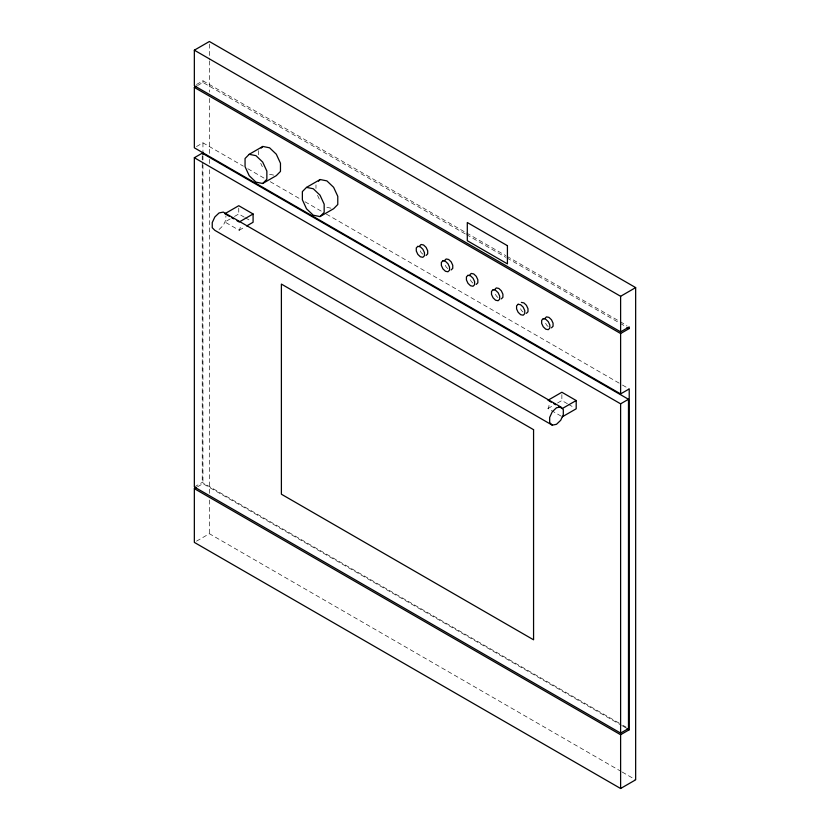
<?xml version="1.0" encoding="UTF-8"?>
<svg xmlns="http://www.w3.org/2000/svg" width="830" height="830" viewBox="0 0 830 830"><rect width="100%" height="100%" fill="white"/><g stroke="black" fill="none" stroke-linecap="round" stroke-linejoin="round"><path stroke-width="0.62" stroke-dasharray="4.15 3.11" d="M230.211 218.913L224.868 222.004L239.206 230.273L240.192 228.115L240.192 224.287M561.205 416.172L547.976 408.536L548.972 406.389L548.972 403.826M219.058 229.495L223.26 225.48L225.864 219.846L225.864 216.007M196.492 84.515L202.945 80.79L465.433 232.338M197.571 85.552L202.945 82.45L465.433 233.998M196.492 146.557L202.945 142.833L243.325 166.156M234.485 216.443L238.76 213.984L244.269 217.159M239.206 230.273L244.539 227.192M194.345 486.971L202.23 482.427L621.763 724.642M197.571 486.764L202.945 483.662L621.359 725.233M196.492 541.16L209.388 533.711L621.068 771.392M547.976 408.536L553.32 405.455M557.594 402.986L561.869 400.527L567.378 403.702M269.563 174.269L274.056 175.182M326.885 207.365L332.498 208.496M466.553 232.991L505.812 255.661M506.933 256.304L619.107 321.065M620.238 321.718L626.961 325.599M466.553 234.641L505.812 257.31M506.933 257.954L619.107 322.725M620.238 323.368L625.841 326.605M247.807 168.739L264.635 178.46M270.248 181.697L300.533 199.179M305.025 201.773L321.843 211.484M326.335 214.078L621.359 384.404M622.479 385.058L629.213 388.938M245.379 217.802L250.888 220.977M568.477 404.345L573.987 407.52M622.884 725.285L626.245 727.225M622.479 725.877L625.841 727.827M622.199 772.045L635.655 779.816M548.132 326.512L546.441 324.904L544.885 321.521M523.056 312.028L521.365 310.43L519.808 307.048M497.979 297.555L496.299 295.947L494.732 292.565M472.903 283.082L471.222 281.474L469.656 278.092M447.827 268.598L446.146 267.001L444.579 263.618M422.75 254.125L421.069 252.517L419.513 249.135M317.537 195.309L320.141 200.943M260.745 163.344L262.311 166.726M561.869 394.613L561.869 400.527M315.981 184.914L315.981 188.42M258.67 150.655L258.67 155.324M238.76 208.071L238.76 213.984M209.388 44.094L209.388 59.636M209.388 60.932L209.388 92.016M209.388 98.49L209.388 154.193M209.388 159.37L209.388 164.558M209.388 169.735L209.388 493.56M209.388 500.034L209.388 533.711M202.945 80.79L202.945 82.45M202.945 142.833L202.945 150.614M202.945 155.801L202.945 163.572M202.945 164.869L202.945 483.662M202.23 155.77L202.23 162.255M202.23 163.552L202.23 482.427"/><path stroke-width="1.25" d="M249.218 154.297L245.058 158.509L245.058 166.695L249.218 175.711L255.951 182.133L262.695 183.492L276.307 175.638L280.467 171.416L280.467 163.24L276.307 154.214L269.563 147.802L262.83 146.443L249.218 154.297L255.951 155.656L262.695 162.078L266.855 171.094L266.855 179.28L262.695 183.492M261.17 148.124L262.83 146.443M306.529 187.383L302.369 191.606L302.369 199.781L306.529 208.807L313.273 215.219L320.007 216.578L333.619 208.724L337.779 204.512L337.779 196.326L333.619 187.31L326.885 180.888L320.141 179.529L306.529 187.383L313.273 188.752L320.007 195.164L324.167 204.19L324.167 212.366L320.007 216.578M318.481 181.21L320.141 179.529M419.513 246.074L421.069 244.487L423.601 245.006L426.122 247.402L427.689 250.795L427.689 253.856L426.122 255.443M444.579 260.547L446.146 258.97L448.667 259.479L451.198 261.886L452.755 265.268L452.755 268.339L451.198 269.916M469.656 275.021L471.222 273.444L473.743 273.952L476.275 276.359L477.831 279.741L477.831 282.812L476.275 284.389M494.732 289.504L496.299 287.917L498.82 288.435L501.351 290.832L502.907 294.225L502.907 297.285L501.351 298.873M526.417 313.346L527.984 311.769L527.984 308.698L526.417 305.315L523.896 302.909L521.365 302.4M544.885 318.45L546.441 316.873L548.972 317.382L551.494 319.789L553.06 323.171L553.06 326.242L551.494 327.819M194.345 488.631L620.612 734.726L629.213 729.767L629.213 388.938L620.612 393.908L194.345 147.802L194.345 87.409L620.612 333.515L629.213 328.556L629.213 326.896L620.612 331.855L194.345 85.76L194.345 50.184L209.388 41.5L635.655 287.605L635.655 779.816L620.612 788.5L194.345 542.395L194.345 488.631L196.492 487.386M194.345 87.409L196.492 86.175M194.345 157.731L202.23 153.177L628.486 399.282L628.486 728.522L620.612 733.077L194.345 486.971L194.345 157.731L620.612 403.826L628.486 399.282M246.676 225.957L253.088 222.253L253.088 213.984L239.206 222.004L236.996 220.728M194.345 50.184L620.612 296.289L635.655 287.605M547.976 400.268L561.869 392.248L576.196 400.527L576.196 408.796L562.304 416.816M576.196 400.527L562.304 408.536L558.995 406.627M560.696 406.918L556.484 407.769L552.272 411.773L549.668 417.417L549.668 422.522L552.272 425.157L556.484 424.306L560.696 420.302L563.3 414.658L563.3 409.543L560.696 406.918L223.26 212.096L219.058 212.947L214.846 216.962L212.241 222.596L212.241 227.71L214.846 230.346L552.272 425.157M626.961 327.259L629.213 328.556M253.088 213.984L238.76 205.705L224.868 213.725L229.277 216.277M231.487 217.543L233.687 218.819M549.076 400.9L551.286 402.177M553.486 403.453L555.695 404.718M626.961 728.47L629.213 729.767M620.612 296.289L620.612 331.855M620.612 333.515L620.612 393.908M620.612 403.826L620.612 733.077M620.612 734.726L620.612 788.5M202.945 151.911L202.945 154.505M417.843 246.354L416.287 247.931L416.287 251.002L417.843 254.385L420.374 256.792L422.895 257.3L424.462 255.723L424.462 252.652L422.895 249.27L420.374 246.863L417.843 246.354M442.919 260.828L441.363 262.404L441.363 265.476L442.919 268.858L445.451 271.265L447.972 271.773L449.538 270.196L449.538 267.125L447.972 263.743L445.451 261.336L442.919 260.828M467.996 275.301L466.429 276.888L466.429 279.949L467.996 283.331L470.527 285.738L473.048 286.257L474.615 284.669L474.615 281.609L473.048 278.226L470.527 275.819L467.996 275.301M493.072 289.784L491.505 291.361L491.505 294.432L493.072 297.814L495.593 300.221L498.125 300.73L499.681 299.153L499.681 296.082L498.125 292.7L495.593 290.293L493.072 289.784M518.148 304.257L516.582 305.834L516.582 308.905L518.148 312.288L520.669 314.695L523.201 315.203L524.757 313.626L524.757 310.555L523.201 307.173L520.669 304.766L518.148 304.257M543.214 318.73L541.658 320.318L541.658 323.378L543.214 326.761L545.746 329.168L548.267 329.686L549.834 328.099L549.834 325.038L548.267 321.656L545.746 319.249L543.214 318.73M507.421 245.68L467.3 222.523L467.3 240.721L507.421 263.878L507.421 245.68M533.566 429.681L281.391 284.088L281.391 494.213L533.566 639.806L533.566 429.681"/></g></svg>
